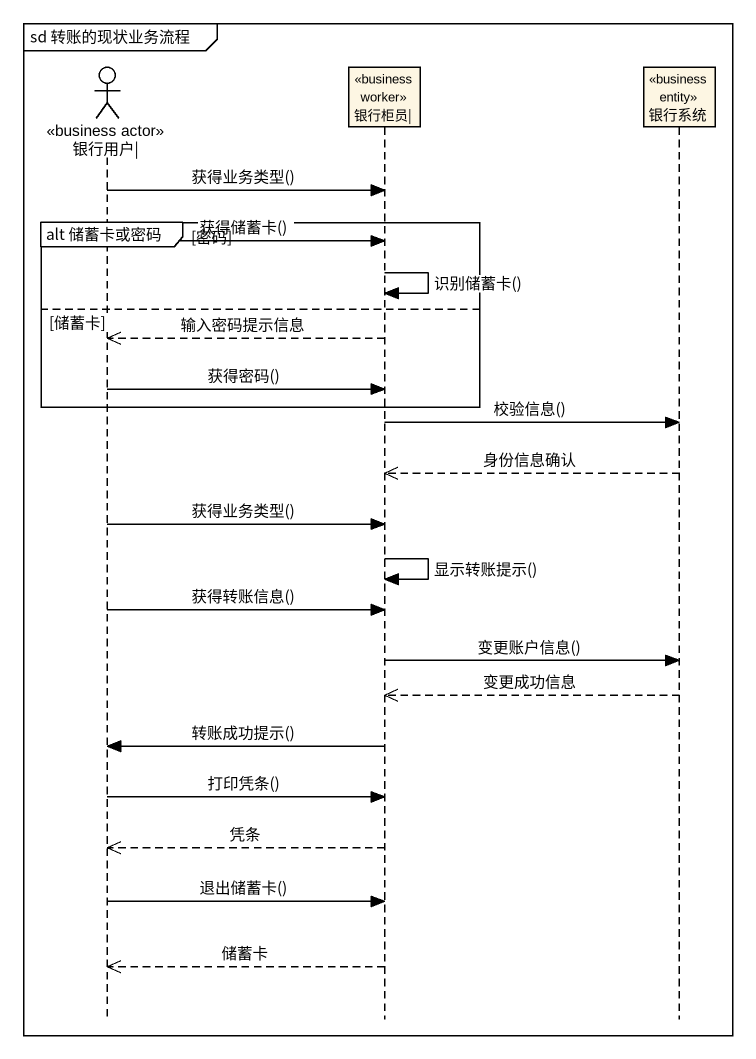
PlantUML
@startuml
mainframe sd 转账的现状业务流程
hide footbox
actor "银行用户|" as 银行用户 <<business actor>>
participant "银行柜员|" as 银行柜员 <<business worker>>
participant 银行系统 <<business entity>>

银行用户 -> 银行柜员 : 获得业务类型()
group alt 储蓄卡或密码 [密码]
  银行用户 -> 银行柜员 : 获得储蓄卡()
  银行柜员 -> 银行柜员 : 识别储蓄卡()
else 储蓄卡
  银行柜员 -->> 银行用户 : 输入密码提示信息
  银行用户 -> 银行柜员 : 获得密码()
end
银行柜员 -> 银行系统 : 校验信息()
银行系统 -->> 银行柜员 : 身份信息确认
银行用户 -> 银行柜员 : 获得业务类型()
银行柜员 -> 银行柜员 : 显示转账提示()
银行用户 -> 银行柜员 : 获得转账信息()
银行柜员 -> 银行系统 : 变更账户信息()
银行系统 -->> 银行柜员 : 变更成功信息
银行柜员 -> 银行用户 : 转账成功提示()
银行用户 -> 银行柜员 : 打印凭条()
银行柜员 -->> 银行用户 : 凭条
银行用户 -> 银行柜员 : 退出储蓄卡()
银行柜员 -->> 银行用户 : 储蓄卡
@enduml
